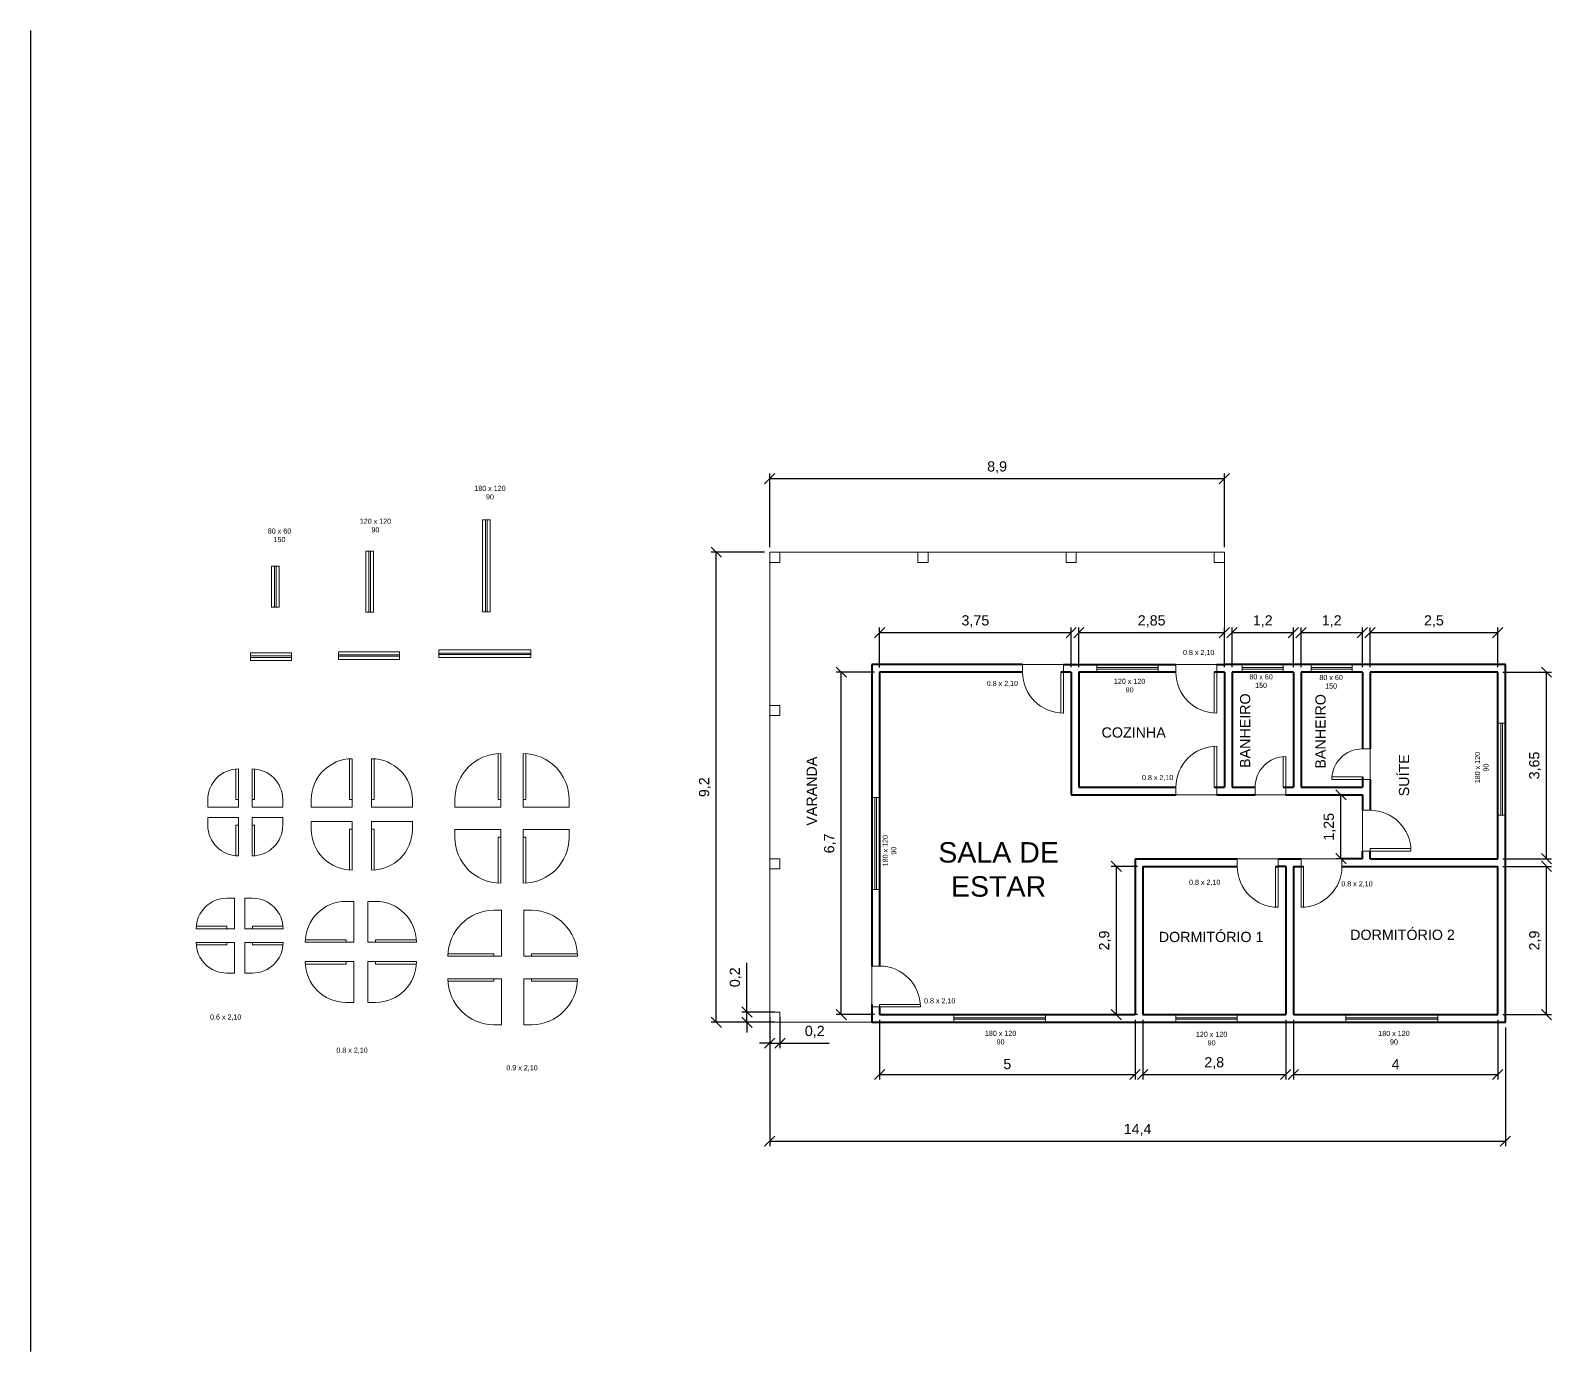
# Model space of a CAD drawing. Header units: millimetres. Extents: x 2213 to 2478, y 1506 to 1643.
# Drawn here: x 2318.51 to 2348.28, y 1582.59 to 1608.44 of the extents above; entities that cross this region are included whole.
import ezdxf

# ---------------------------------------------------------------- set-up
doc = ezdxf.new("R2010")
doc.units = ezdxf.units.MM
for name, color, linetype, lineweight in [('Cotas', 6, 'Continuous', 9), ('Detalhes e Hachuras', 1, 'Continuous', 9), ('Paredes', 4, 'Continuous', 40), ('Portas Janelas', 2, 'Continuous', 20), ('Textos', 3, 'Continuous', 30)]:
    doc.layers.add(name, color=color, linetype=linetype, lineweight=lineweight)
doc.styles.get("Standard").update_dxf_attribs({"font": 'arial.ttf'})
doc.dimstyles.new('ISO-25', dxfattribs={"dimtxt": 0.2, "dimasz": 0.2, "dimexe": 0.1, "dimexo": 0.1, "dimgap": 0.1, "dimtad": 1, "dimtxsty": 'Standard', "dimblk": 'OBLIQUE', "dimcen": 0, "dimclrd": 6, "dimclre": 6, "dimclrt": 6, "dimadec": 0, "dimazin": 0, "dimtfac": 1, "dimtmove": 0, "dimatfit": 3, "dimldrblk": 'OBLIQUE', "dimfxl": 1, "dimtfillclr": 6, "dimarcsym": 0})

# ---------------------------------------------------------------- blocks, each defined once
blk = doc.blocks.new('_Oblique')
at = {"color": 0, "linetype": 'ByBlock', "lineweight": -2}
blk.add_line((-0.5, -0.5), (0.5, 0.5), dxfattribs=at)
blk = doc.blocks.new('*D61')
at = {"layer": 'Defpoints', "color": 0, "transparency": 16777216}
for p in [(2334.381, 1595.879), (2335.13, 1595.879), (2335.13, 1589.179)]:
    blk.add_point(p, dxfattribs=at)
at = {"layer": 'Paredes', "color": 6, "lineweight": -2, "transparency": 16777216}
for p, q in [((2335.03, 1595.879), (2334.281, 1595.879)), ((2334.381, 1589.179), (2334.381, 1595.879)), ((2335.03, 1589.179), (2334.281, 1589.179))]:
    blk.add_line(p, q, dxfattribs=at)
at = {"layer": 'Paredes', "color": 6, "lineweight": -2, "transparency": 16777216, "xscale": 0.2, "yscale": 0.2, "zscale": 0.2}
for p, rotation in [((2334.381, 1595.879), 90), ((2334.381, 1589.179), 270)]:
    blk.add_blockref('_Oblique', p, dxfattribs=dict(at, rotation=rotation))
at = {"layer": 'Paredes', "color": 6, "transparency": 16777216, "insert": (2334.161, 1592.529), "char_height": 0.2, "attachment_point": 5, "rotation": 90}
blk.add_mtext('6,7', dxfattribs=at)
blk = doc.blocks.new('*D86')
at = {"layer": 'Defpoints', "color": 0, "transparency": 16777216}
for p in [(2338.88, 1596.655), (2335.13, 1595.872), (2338.88, 1595.879)]:
    blk.add_point(p, dxfattribs=at)
at = {"layer": 'Paredes', "color": 6, "lineweight": -2, "transparency": 16777216}
for p, q in [((2335.13, 1595.972), (2335.13, 1596.755)), ((2335.13, 1596.655), (2338.88, 1596.655)), ((2338.88, 1595.979), (2338.88, 1596.755))]:
    blk.add_line(p, q, dxfattribs=at)
at = {"layer": 'Paredes', "color": 6, "lineweight": -2, "transparency": 16777216, "xscale": 0.2, "yscale": 0.2, "zscale": 0.2, "rotation": 180}
blk.add_blockref('_Oblique', (2335.13, 1596.655), dxfattribs=at)
at = {"layer": 'Paredes', "color": 6, "lineweight": -2, "transparency": 16777216, "xscale": 0.2, "yscale": 0.2, "zscale": 0.2}
blk.add_blockref('_Oblique', (2338.88, 1596.655), dxfattribs=at)
at = {"layer": 'Paredes', "color": 6, "transparency": 16777216, "insert": (2337.005, 1596.875), "char_height": 0.2, "attachment_point": 5}
blk.add_mtext('3,75', dxfattribs=at)
blk = doc.blocks.new('*D87')
at = {"layer": 'Defpoints', "color": 0, "transparency": 16777216}
for p in [(2341.88, 1596.655), (2339.03, 1595.879), (2341.88, 1595.879)]:
    blk.add_point(p, dxfattribs=at)
at = {"layer": 'Paredes', "color": 6, "lineweight": -2, "transparency": 16777216}
for p, q in [((2339.03, 1595.979), (2339.03, 1596.755)), ((2339.03, 1596.655), (2341.88, 1596.655)), ((2341.88, 1595.979), (2341.88, 1596.755))]:
    blk.add_line(p, q, dxfattribs=at)
at = {"layer": 'Paredes', "color": 6, "lineweight": -2, "transparency": 16777216, "xscale": 0.2, "yscale": 0.2, "zscale": 0.2, "rotation": 180}
blk.add_blockref('_Oblique', (2339.03, 1596.655), dxfattribs=at)
at = {"layer": 'Paredes', "color": 6, "lineweight": -2, "transparency": 16777216, "xscale": 0.2, "yscale": 0.2, "zscale": 0.2}
blk.add_blockref('_Oblique', (2341.88, 1596.655), dxfattribs=at)
at = {"layer": 'Paredes', "color": 6, "transparency": 16777216, "insert": (2340.455, 1596.875), "char_height": 0.2, "attachment_point": 5}
blk.add_mtext('2,85', dxfattribs=at)
blk = doc.blocks.new('*D88')
at = {"layer": 'Defpoints', "color": 0, "transparency": 16777216}
for p in [(2343.23, 1596.655), (2342.03, 1595.879), (2343.23, 1595.879)]:
    blk.add_point(p, dxfattribs=at)
at = {"layer": 'Paredes', "color": 6, "lineweight": -2, "transparency": 16777216}
for p, q in [((2342.03, 1595.979), (2342.03, 1596.755)), ((2342.03, 1596.655), (2343.23, 1596.655)), ((2343.23, 1595.979), (2343.23, 1596.755))]:
    blk.add_line(p, q, dxfattribs=at)
at = {"layer": 'Paredes', "color": 6, "lineweight": -2, "transparency": 16777216, "xscale": 0.2, "yscale": 0.2, "zscale": 0.2, "rotation": 180}
blk.add_blockref('_Oblique', (2342.03, 1596.655), dxfattribs=at)
at = {"layer": 'Paredes', "color": 6, "lineweight": -2, "transparency": 16777216, "xscale": 0.2, "yscale": 0.2, "zscale": 0.2}
blk.add_blockref('_Oblique', (2343.23, 1596.655), dxfattribs=at)
at = {"layer": 'Paredes', "color": 6, "transparency": 16777216, "insert": (2342.63, 1596.875), "char_height": 0.2, "attachment_point": 5}
blk.add_mtext('1,2', dxfattribs=at)
blk = doc.blocks.new('*D89')
at = {"layer": 'Defpoints', "color": 0, "transparency": 16777216}
for p in [(2344.58, 1596.655), (2343.38, 1595.879), (2344.58, 1595.879)]:
    blk.add_point(p, dxfattribs=at)
at = {"layer": 'Paredes', "color": 6, "lineweight": -2, "transparency": 16777216}
for p, q in [((2343.38, 1595.979), (2343.38, 1596.755)), ((2343.38, 1596.655), (2344.58, 1596.655)), ((2344.58, 1595.979), (2344.58, 1596.755))]:
    blk.add_line(p, q, dxfattribs=at)
at = {"layer": 'Paredes', "color": 6, "lineweight": -2, "transparency": 16777216, "xscale": 0.2, "yscale": 0.2, "zscale": 0.2, "rotation": 180}
blk.add_blockref('_Oblique', (2343.38, 1596.655), dxfattribs=at)
at = {"layer": 'Paredes', "color": 6, "lineweight": -2, "transparency": 16777216, "xscale": 0.2, "yscale": 0.2, "zscale": 0.2}
blk.add_blockref('_Oblique', (2344.58, 1596.655), dxfattribs=at)
at = {"layer": 'Paredes', "color": 6, "transparency": 16777216, "insert": (2343.98, 1596.875), "char_height": 0.2, "attachment_point": 5}
blk.add_mtext('1,2', dxfattribs=at)
blk = doc.blocks.new('*D90')
at = {"layer": 'Defpoints', "color": 0, "transparency": 16777216}
for p in [(2347.23, 1596.655), (2344.73, 1595.879), (2347.23, 1595.879)]:
    blk.add_point(p, dxfattribs=at)
at = {"layer": 'Paredes', "color": 6, "lineweight": -2, "transparency": 16777216}
for p, q in [((2344.73, 1595.979), (2344.73, 1596.755)), ((2344.73, 1596.655), (2347.23, 1596.655)), ((2347.23, 1595.979), (2347.23, 1596.755))]:
    blk.add_line(p, q, dxfattribs=at)
at = {"layer": 'Paredes', "color": 6, "lineweight": -2, "transparency": 16777216, "xscale": 0.2, "yscale": 0.2, "zscale": 0.2, "rotation": 180}
blk.add_blockref('_Oblique', (2344.73, 1596.655), dxfattribs=at)
at = {"layer": 'Paredes', "color": 6, "lineweight": -2, "transparency": 16777216, "xscale": 0.2, "yscale": 0.2, "zscale": 0.2}
blk.add_blockref('_Oblique', (2347.23, 1596.655), dxfattribs=at)
at = {"layer": 'Paredes', "color": 6, "transparency": 16777216, "insert": (2345.98, 1596.875), "char_height": 0.2, "attachment_point": 5}
blk.add_mtext('2,5', dxfattribs=at)
blk = doc.blocks.new('*D91')
at = {"layer": 'Cotas', "color": 6, "lineweight": -2, "transparency": 16777216}
for p, q in [((2332.98, 1588.929), (2332.98, 1586.602)), ((2347.38, 1588.929), (2347.38, 1586.602)), ((2332.98, 1586.702), (2347.38, 1586.702))]:
    blk.add_line(p, q, dxfattribs=at)
at = {"layer": 'Defpoints', "color": 0, "transparency": 16777216}
for p in [(2332.98, 1589.029), (2347.38, 1589.029), (2347.38, 1586.702)]:
    blk.add_point(p, dxfattribs=at)
at = {"layer": 'Cotas', "color": 6, "lineweight": -2, "transparency": 16777216, "xscale": 0.2, "yscale": 0.2, "zscale": 0.2, "rotation": 180}
blk.add_blockref('_Oblique', (2332.98, 1586.702), dxfattribs=at)
at = {"layer": 'Cotas', "color": 6, "lineweight": -2, "transparency": 16777216, "xscale": 0.2, "yscale": 0.2, "zscale": 0.2}
blk.add_blockref('_Oblique', (2347.38, 1586.702), dxfattribs=at)
at = {"layer": 'Cotas', "color": 6, "transparency": 16777216, "insert": (2340.18, 1586.922), "char_height": 0.2, "attachment_point": 5}
blk.add_mtext('14,4', dxfattribs=at)
blk = doc.blocks.new('*D94')
at = {"layer": 'Cotas', "color": 6, "lineweight": -2, "transparency": 16777216}
for p, q in [((2347.33, 1592.079), (2348.283, 1592.079)), ((2348.183, 1589.179), (2348.183, 1592.079)), ((2347.33, 1589.179), (2348.283, 1589.179))]:
    blk.add_line(p, q, dxfattribs=at)
at = {"layer": 'Defpoints', "color": 0, "transparency": 16777216}
for p in [(2347.23, 1592.079), (2348.183, 1592.079), (2347.23, 1589.179)]:
    blk.add_point(p, dxfattribs=at)
at = {"layer": 'Cotas', "color": 6, "lineweight": -2, "transparency": 16777216, "xscale": 0.2, "yscale": 0.2, "zscale": 0.2}
for p, rotation in [((2348.183, 1592.079), 90), ((2348.183, 1589.179), 270)]:
    blk.add_blockref('_Oblique', p, dxfattribs=dict(at, rotation=rotation))
at = {"layer": 'Cotas', "color": 6, "transparency": 16777216, "insert": (2347.963, 1590.629), "char_height": 0.2, "attachment_point": 5, "rotation": 90}
blk.add_mtext('2,9', dxfattribs=at)
blk = doc.blocks.new('*D95')
at = {"layer": 'Cotas', "color": 6, "lineweight": -2, "transparency": 16777216}
for p, q in [((2347.33, 1595.879), (2348.283, 1595.879)), ((2348.183, 1592.229), (2348.183, 1595.879)), ((2347.33, 1592.229), (2348.283, 1592.229))]:
    blk.add_line(p, q, dxfattribs=at)
at = {"layer": 'Defpoints', "color": 0, "transparency": 16777216}
for p in [(2347.23, 1595.879), (2348.183, 1595.879), (2347.23, 1592.229)]:
    blk.add_point(p, dxfattribs=at)
at = {"layer": 'Cotas', "color": 6, "lineweight": -2, "transparency": 16777216, "xscale": 0.2, "yscale": 0.2, "zscale": 0.2}
for p, rotation in [((2348.183, 1595.879), 90), ((2348.183, 1592.229), 270)]:
    blk.add_blockref('_Oblique', p, dxfattribs=dict(at, rotation=rotation))
at = {"layer": 'Cotas', "color": 6, "transparency": 16777216, "insert": (2347.963, 1594.054), "char_height": 0.2, "attachment_point": 5, "rotation": 90}
blk.add_mtext('3,65', dxfattribs=at)
blk = doc.blocks.new('*D96')
at = {"layer": 'Cotas', "color": 6, "lineweight": -2, "transparency": 16777216}
for p, q in [((2344.28, 1593.479), (2344.06, 1593.479)), ((2344.16, 1592.229), (2344.16, 1593.479)), ((2344.28, 1592.229), (2344.06, 1592.229))]:
    blk.add_line(p, q, dxfattribs=at)
at = {"layer": 'Defpoints', "color": 0, "transparency": 16777216}
for p in [(2344.16, 1593.479), (2344.38, 1593.479), (2344.38, 1592.229)]:
    blk.add_point(p, dxfattribs=at)
at = {"layer": 'Cotas', "color": 6, "lineweight": -2, "transparency": 16777216, "xscale": 0.2, "yscale": 0.2, "zscale": 0.2}
for p, rotation in [((2344.16, 1593.479), 90), ((2344.16, 1592.229), 270)]:
    blk.add_blockref('_Oblique', p, dxfattribs=dict(at, rotation=rotation))
at = {"layer": 'Cotas', "color": 6, "transparency": 16777216, "insert": (2343.94, 1592.854), "char_height": 0.2, "attachment_point": 5, "rotation": 90}
blk.add_mtext('1,25', dxfattribs=at)
blk = doc.blocks.new('*D98')
at = {"layer": 'Defpoints', "color": 0, "transparency": 16777216}
for p in [(2343.23, 1589.179), (2347.23, 1589.179), (2347.23, 1588.008)]:
    blk.add_point(p, dxfattribs=at)
at = {"layer": 'Paredes', "color": 6, "lineweight": -2, "transparency": 16777216}
for p, q in [((2343.23, 1589.079), (2343.23, 1587.908)), ((2347.23, 1589.079), (2347.23, 1587.908)), ((2343.23, 1588.008), (2347.23, 1588.008))]:
    blk.add_line(p, q, dxfattribs=at)
at = {"layer": 'Paredes', "color": 6, "lineweight": -2, "transparency": 16777216, "xscale": 0.2, "yscale": 0.2, "zscale": 0.2, "rotation": 180}
blk.add_blockref('_Oblique', (2343.23, 1588.008), dxfattribs=at)
at = {"layer": 'Paredes', "color": 6, "lineweight": -2, "transparency": 16777216, "xscale": 0.2, "yscale": 0.2, "zscale": 0.2}
blk.add_blockref('_Oblique', (2347.23, 1588.008), dxfattribs=at)
at = {"layer": 'Paredes', "color": 6, "transparency": 16777216, "insert": (2345.23, 1588.208), "char_height": 0.2, "attachment_point": 5}
blk.add_mtext('4', dxfattribs=at)
blk = doc.blocks.new('*D99')
at = {"layer": 'Defpoints', "color": 0, "transparency": 16777216}
for p in [(2340.28, 1589.179), (2343.08, 1589.179), (2343.08, 1588.008)]:
    blk.add_point(p, dxfattribs=at)
at = {"layer": 'Paredes', "color": 6, "lineweight": -2, "transparency": 16777216}
for p, q in [((2340.28, 1589.079), (2340.28, 1587.908)), ((2343.08, 1589.079), (2343.08, 1587.908)), ((2340.28, 1588.008), (2343.08, 1588.008))]:
    blk.add_line(p, q, dxfattribs=at)
at = {"layer": 'Paredes', "color": 6, "lineweight": -2, "transparency": 16777216, "xscale": 0.2, "yscale": 0.2, "zscale": 0.2, "rotation": 180}
blk.add_blockref('_Oblique', (2340.28, 1588.008), dxfattribs=at)
at = {"layer": 'Paredes', "color": 6, "lineweight": -2, "transparency": 16777216, "xscale": 0.2, "yscale": 0.2, "zscale": 0.2}
blk.add_blockref('_Oblique', (2343.08, 1588.008), dxfattribs=at)
at = {"layer": 'Paredes', "color": 6, "transparency": 16777216, "insert": (2341.68, 1588.228), "char_height": 0.2, "attachment_point": 5}
blk.add_mtext('2,8', dxfattribs=at)
blk = doc.blocks.new('*D100')
at = {"layer": 'Defpoints', "color": 0, "transparency": 16777216}
for p in [(2335.13, 1589.179), (2340.13, 1589.179), (2340.13, 1588.008)]:
    blk.add_point(p, dxfattribs=at)
at = {"layer": 'Paredes', "color": 6, "lineweight": -2, "transparency": 16777216}
for p, q in [((2335.13, 1589.079), (2335.13, 1587.908)), ((2340.13, 1589.079), (2340.13, 1587.908)), ((2335.13, 1588.008), (2340.13, 1588.008))]:
    blk.add_line(p, q, dxfattribs=at)
at = {"layer": 'Paredes', "color": 6, "lineweight": -2, "transparency": 16777216, "xscale": 0.2, "yscale": 0.2, "zscale": 0.2, "rotation": 180}
blk.add_blockref('_Oblique', (2335.13, 1588.008), dxfattribs=at)
at = {"layer": 'Paredes', "color": 6, "lineweight": -2, "transparency": 16777216, "xscale": 0.2, "yscale": 0.2, "zscale": 0.2}
blk.add_blockref('_Oblique', (2340.13, 1588.008), dxfattribs=at)
at = {"layer": 'Paredes', "color": 6, "transparency": 16777216, "insert": (2337.63, 1588.21), "char_height": 0.2, "attachment_point": 5}
blk.add_mtext('5', dxfattribs=at)
blk = doc.blocks.new('*D101')
at = {"layer": 'Defpoints', "color": 0, "transparency": 16777216}
for p in [(2340.28, 1592.079), (2339.763, 1589.179), (2340.28, 1589.179)]:
    blk.add_point(p, dxfattribs=at)
at = {"layer": 'Paredes', "color": 6, "lineweight": -2, "transparency": 16777216}
for p, q in [((2340.18, 1592.079), (2339.663, 1592.079)), ((2339.763, 1592.079), (2339.763, 1589.179)), ((2340.18, 1589.179), (2339.663, 1589.179))]:
    blk.add_line(p, q, dxfattribs=at)
at = {"layer": 'Paredes', "color": 6, "lineweight": -2, "transparency": 16777216, "xscale": 0.2, "yscale": 0.2, "zscale": 0.2}
for p, rotation in [((2339.763, 1592.079), 90), ((2339.763, 1589.179), 270)]:
    blk.add_blockref('_Oblique', p, dxfattribs=dict(at, rotation=rotation))
at = {"layer": 'Paredes', "color": 6, "transparency": 16777216, "insert": (2339.543, 1590.629), "char_height": 0.2, "attachment_point": 5, "rotation": 90}
blk.add_mtext('2,9', dxfattribs=at)
blk = doc.blocks.new('*D102')
at = {"layer": 'Defpoints', "color": 0, "transparency": 16777216}
for p in [(2332.534, 1589.229), (2333.18, 1589.229), (2333.18, 1589.029)]:
    blk.add_point(p, dxfattribs=at)
at = {"layer": 'Paredes', "color": 6, "lineweight": -2, "transparency": 16777216}
for p, q in [((2332.534, 1589.229), (2332.534, 1590.191)), ((2333.08, 1589.229), (2332.434, 1589.229)), ((2332.534, 1589.029), (2332.534, 1589.229)), ((2333.08, 1589.029), (2332.434, 1589.029)), ((2332.534, 1589.029), (2332.534, 1588.829))]:
    blk.add_line(p, q, dxfattribs=at)
at = {"layer": 'Paredes', "color": 6, "lineweight": -2, "transparency": 16777216, "xscale": 0.2, "yscale": 0.2, "zscale": 0.2}
for p, rotation in [((2332.534, 1589.229), 270), ((2332.534, 1589.029), 90)]:
    blk.add_blockref('_Oblique', p, dxfattribs=dict(at, rotation=rotation))
at = {"layer": 'Paredes', "color": 6, "transparency": 16777216, "insert": (2332.314, 1589.91), "char_height": 0.2, "attachment_point": 5, "rotation": 90}
blk.add_mtext('0,2', dxfattribs=at)
blk = doc.blocks.new('*D103')
at = {"layer": 'Defpoints', "color": 0, "transparency": 16777216}
for p in [(2332.98, 1589.229), (2333.18, 1589.229), (2333.18, 1588.621)]:
    blk.add_point(p, dxfattribs=at)
at = {"layer": 'Paredes', "color": 6, "lineweight": -2, "transparency": 16777216}
for p, q in [((2332.98, 1589.129), (2332.98, 1588.521)), ((2333.18, 1589.129), (2333.18, 1588.521)), ((2332.98, 1588.621), (2332.78, 1588.621)), ((2332.98, 1588.621), (2333.18, 1588.621)), ((2333.18, 1588.621), (2334.142, 1588.621))]:
    blk.add_line(p, q, dxfattribs=at)
at = {"layer": 'Paredes', "color": 6, "lineweight": -2, "transparency": 16777216, "xscale": 0.2, "yscale": 0.2, "zscale": 0.2}
blk.add_blockref('_Oblique', (2332.98, 1588.621), dxfattribs=at)
at = {"layer": 'Paredes', "color": 6, "lineweight": -2, "transparency": 16777216, "xscale": 0.2, "yscale": 0.2, "zscale": 0.2, "rotation": 180}
blk.add_blockref('_Oblique', (2333.18, 1588.621), dxfattribs=at)
at = {"layer": 'Paredes', "color": 6, "transparency": 16777216, "insert": (2333.861, 1588.841), "char_height": 0.2, "attachment_point": 5}
blk.add_mtext('0,2', dxfattribs=at)
blk = doc.blocks.new('*D104')
at = {"layer": 'Defpoints', "color": 0, "transparency": 16777216}
for p in [(2331.934, 1598.229), (2332.98, 1598.229), (2332.98, 1589.029)]:
    blk.add_point(p, dxfattribs=at)
at = {"layer": 'Paredes', "color": 6, "lineweight": -2, "transparency": 16777216}
for p, q in [((2332.88, 1598.229), (2331.834, 1598.229)), ((2331.934, 1589.029), (2331.934, 1598.229)), ((2332.88, 1589.029), (2331.834, 1589.029))]:
    blk.add_line(p, q, dxfattribs=at)
at = {"layer": 'Paredes', "color": 6, "lineweight": -2, "transparency": 16777216, "xscale": 0.2, "yscale": 0.2, "zscale": 0.2}
for p, rotation in [((2331.934, 1598.229), 90), ((2331.934, 1589.029), 270)]:
    blk.add_blockref('_Oblique', p, dxfattribs=dict(at, rotation=rotation))
at = {"layer": 'Paredes', "color": 6, "transparency": 16777216, "insert": (2331.714, 1593.629), "char_height": 0.2, "attachment_point": 5, "rotation": 90}
blk.add_mtext('9,2', dxfattribs=at)
blk = doc.blocks.new('*D105')
at = {"layer": 'Defpoints', "color": 0, "transparency": 16777216}
for p in [(2341.88, 1599.668), (2332.98, 1598.229), (2341.88, 1598.229)]:
    blk.add_point(p, dxfattribs=at)
at = {"layer": 'Paredes', "color": 6, "lineweight": -2, "transparency": 16777216}
for p, q in [((2332.98, 1598.329), (2332.98, 1599.768)), ((2332.98, 1599.668), (2341.88, 1599.668)), ((2341.88, 1598.329), (2341.88, 1599.768))]:
    blk.add_line(p, q, dxfattribs=at)
at = {"layer": 'Paredes', "color": 6, "lineweight": -2, "transparency": 16777216, "xscale": 0.2, "yscale": 0.2, "zscale": 0.2, "rotation": 180}
blk.add_blockref('_Oblique', (2332.98, 1599.668), dxfattribs=at)
at = {"layer": 'Paredes', "color": 6, "lineweight": -2, "transparency": 16777216, "xscale": 0.2, "yscale": 0.2, "zscale": 0.2}
blk.add_blockref('_Oblique', (2341.88, 1599.668), dxfattribs=at)
at = {"layer": 'Paredes', "color": 6, "transparency": 16777216, "insert": (2337.43, 1599.888), "char_height": 0.2, "attachment_point": 5}
blk.add_mtext('8,9', dxfattribs=at)

msp = doc.modelspace()

# ---------------------------------------------------------------- linework, layer by layer
msp.add_line((2318.509, 1608.438), (2318.509, 1582.585))
at = {"layer": 'Detalhes e Hachuras'}
for p, q in [((2332.98, 1589.029), (2332.98, 1598.229)), ((2332.98, 1598.229), (2341.88, 1598.229)), ((2332.98, 1598.029), (2333.18, 1598.029)), ((2333.18, 1598.029), (2333.18, 1598.229)), ((2335.88, 1598.029), (2335.88, 1598.229)), ((2335.88, 1598.029), (2336.08, 1598.029)), ((2336.08, 1598.029), (2336.08, 1598.229)), ((2338.78, 1598.029), (2338.78, 1598.229)), ((2338.78, 1598.029), (2338.98, 1598.029)), ((2338.98, 1598.029), (2338.98, 1598.229)), ((2341.68, 1598.029), (2341.68, 1598.229)), ((2341.68, 1598.029), (2341.88, 1598.029)), ((2341.88, 1596.029), (2341.88, 1598.229)), ((2332.98, 1595.229), (2333.18, 1595.229)), ((2333.18, 1595.029), (2333.18, 1595.229)), ((2332.98, 1595.029), (2333.18, 1595.029)), ((2333.18, 1592.229), (2332.98, 1592.229)), ((2333.18, 1592.029), (2333.18, 1592.229)), ((2333.18, 1592.029), (2332.98, 1592.029)), ((2333.18, 1589.229), (2332.98, 1589.229)), ((2333.18, 1589.029), (2333.18, 1589.229)), ((2334.98, 1589.029), (2332.98, 1589.029))]:
    msp.add_line(p, q, dxfattribs=at)
at = {"layer": 'Paredes'}
for p, q in [((2337.93, 1596.029), (2334.98, 1596.029)), ((2334.98, 1596.029), (2334.98, 1590.129)), ((2338.73, 1596.029), (2340.93, 1596.029)), ((2341.73, 1596.029), (2341.88, 1596.029)), ((2347.38, 1596.029), (2341.88, 1596.029)), ((2347.38, 1589.029), (2347.38, 1596.029)), ((2337.93, 1595.879), (2335.13, 1595.879)), ((2335.13, 1595.879), (2335.13, 1590.129)), ((2338.88, 1595.879), (2338.68, 1595.879)), ((2338.88, 1595.879), (2338.88, 1593.479)), ((2339.03, 1595.879), (2339.03, 1593.629)), ((2340.93, 1595.879), (2339.03, 1595.879)), ((2341.88, 1595.879), (2341.68, 1595.879)), ((2341.88, 1595.879), (2341.88, 1593.629)), ((2343.23, 1595.879), (2342.03, 1595.879)), ((2342.03, 1595.879), (2342.03, 1593.629)), ((2343.23, 1595.879), (2343.23, 1593.629)), ((2344.58, 1595.879), (2343.38, 1595.879)), ((2343.38, 1595.879), (2343.38, 1593.629)), ((2344.58, 1595.879), (2344.58, 1594.379)), ((2347.23, 1595.879), (2344.73, 1595.879)), ((2344.73, 1595.879), (2344.73, 1594.379)), ((2347.23, 1592.229), (2347.23, 1595.879)), ((2339.03, 1593.629), (2340.93, 1593.629)), ((2341.68, 1593.629), (2341.88, 1593.629)), ((2342.03, 1593.629), (2342.48, 1593.629)), ((2343.03, 1593.629), (2343.23, 1593.629)), ((2343.38, 1593.629), (2344.58, 1593.629)), ((2344.58, 1593.829), (2344.58, 1593.629)), ((2344.73, 1593.779), (2344.73, 1593.179)), ((2338.88, 1593.479), (2340.93, 1593.479)), ((2341.73, 1593.479), (2342.48, 1593.479)), ((2343.08, 1593.479), (2344.58, 1593.479)), ((2344.58, 1593.479), (2344.58, 1593.179)), ((2344.58, 1592.229), (2344.58, 1592.379)), ((2344.73, 1592.229), (2344.73, 1592.379)), ((2340.13, 1592.229), (2340.13, 1589.179)), ((2340.13, 1592.229), (2342.13, 1592.229)), ((2340.28, 1592.079), (2342.13, 1592.079)), ((2340.28, 1592.079), (2340.28, 1589.179)), ((2342.88, 1592.079), (2342.93, 1592.079)), ((2342.93, 1592.229), (2343.38, 1592.229)), ((2343.08, 1592.079), (2342.93, 1592.079)), ((2343.08, 1592.079), (2343.08, 1589.179)), ((2343.23, 1592.079), (2343.23, 1589.179)), ((2343.23, 1592.079), (2343.38, 1592.079)), ((2343.38, 1592.079), (2343.43, 1592.079)), ((2344.58, 1592.229), (2344.18, 1592.229)), ((2344.18, 1592.079), (2347.23, 1592.079)), ((2344.73, 1592.229), (2347.23, 1592.229)), ((2347.23, 1589.179), (2347.23, 1592.079)), ((2334.98, 1589.379), (2334.98, 1589.029)), ((2335.13, 1589.329), (2335.13, 1589.179)), ((2335.13, 1589.179), (2340.13, 1589.179)), ((2340.28, 1589.179), (2343.08, 1589.179)), ((2343.23, 1589.179), (2347.23, 1589.179)), ((2334.98, 1589.029), (2347.38, 1589.029))]:
    msp.add_line(p, q, dxfattribs=at)
at = {"layer": 'Portas Janelas'}
for p, q in [((2327.358, 1597.063), (2327.358, 1598.863)), ((2327.358, 1598.863), (2327.508, 1598.863)), ((2327.418, 1597.063), (2327.418, 1598.863)), ((2327.448, 1598.863), (2327.448, 1597.063)), ((2327.508, 1598.863), (2327.508, 1597.063)), ((2325.223, 1598.251), (2325.073, 1598.251)), ((2325.073, 1598.251), (2325.073, 1597.051)), ((2325.133, 1598.251), (2325.133, 1597.051)), ((2325.163, 1597.051), (2325.163, 1598.251)), ((2325.223, 1597.051), (2325.223, 1598.251)), ((2323.228, 1597.153), (2323.228, 1597.953)), ((2323.228, 1597.953), (2323.378, 1597.953)), ((2323.288, 1597.153), (2323.288, 1597.953)), ((2323.318, 1597.953), (2323.318, 1597.153)), ((2323.378, 1597.953), (2323.378, 1597.153)), ((2323.378, 1597.153), (2323.228, 1597.153)), ((2325.073, 1597.051), (2325.223, 1597.051)), ((2327.508, 1597.063), (2327.358, 1597.063)), ((2322.816, 1596.257), (2323.616, 1596.257)), ((2322.816, 1596.107), (2322.816, 1596.257)), ((2323.616, 1596.257), (2323.616, 1596.107)), ((2324.536, 1596.28), (2324.536, 1596.13)), ((2325.736, 1596.28), (2324.536, 1596.28)), ((2325.736, 1596.13), (2325.736, 1596.28)), ((2326.505, 1596.314), (2328.305, 1596.314)), ((2326.505, 1596.164), (2326.505, 1596.314)), ((2326.505, 1596.254), (2328.305, 1596.254)), ((2328.305, 1596.224), (2326.505, 1596.224)), ((2328.305, 1596.314), (2328.305, 1596.164)), ((2322.816, 1596.197), (2323.616, 1596.197)), ((2323.616, 1596.167), (2322.816, 1596.167)), ((2323.616, 1596.107), (2322.816, 1596.107)), ((2325.736, 1596.22), (2324.536, 1596.22)), ((2324.536, 1596.19), (2325.736, 1596.19)), ((2324.536, 1596.13), (2325.736, 1596.13)), ((2328.305, 1596.164), (2326.505, 1596.164)), ((2337.93, 1595.879), (2337.93, 1596.029)), ((2337.93, 1596.029), (2338.73, 1596.029)), ((2338.73, 1596.029), (2338.73, 1595.879)), ((2339.38, 1596.029), (2339.38, 1595.879)), ((2340.58, 1596.029), (2339.38, 1596.029)), ((2340.58, 1595.969), (2339.38, 1595.969)), ((2339.38, 1595.939), (2340.58, 1595.939)), ((2340.58, 1595.879), (2340.58, 1596.029)), ((2340.93, 1595.879), (2340.93, 1596.029)), ((2340.93, 1596.029), (2341.73, 1596.029)), ((2341.73, 1596.029), (2341.73, 1595.879)), ((2342.23, 1596.029), (2343.03, 1596.029)), ((2342.23, 1595.879), (2342.23, 1596.029)), ((2342.23, 1595.969), (2343.03, 1595.969)), ((2343.03, 1595.939), (2342.23, 1595.939)), ((2343.03, 1596.029), (2343.03, 1595.879)), ((2343.58, 1596.029), (2344.38, 1596.029)), ((2343.58, 1595.879), (2343.58, 1596.029)), ((2343.58, 1595.969), (2344.38, 1595.969)), ((2344.38, 1595.939), (2343.58, 1595.939)), ((2344.38, 1596.029), (2344.38, 1595.879)), ((2338.68, 1595.081), (2338.68, 1595.879)), ((2338.68, 1595.879), (2338.73, 1595.879)), ((2338.73, 1595.879), (2338.73, 1595.079)), ((2339.38, 1595.879), (2340.58, 1595.879)), ((2341.68, 1595.081), (2341.68, 1595.879)), ((2341.68, 1595.879), (2341.73, 1595.879)), ((2341.73, 1595.879), (2341.73, 1595.079)), ((2343.03, 1595.879), (2342.23, 1595.879)), ((2344.38, 1595.879), (2343.58, 1595.879)), ((2347.23, 1593.079), (2347.23, 1594.879)), ((2347.23, 1594.879), (2347.38, 1594.879)), ((2347.29, 1593.079), (2347.29, 1594.879)), ((2347.32, 1594.879), (2347.32, 1593.079)), ((2347.38, 1594.879), (2347.38, 1593.079)), ((2324.757, 1594.184), (2324.757, 1593.386)), ((2324.807, 1593.386), (2324.807, 1594.186)), ((2325.185, 1593.386), (2325.185, 1594.186)), ((2325.235, 1594.184), (2325.235, 1593.386)), ((2327.666, 1594.284), (2327.666, 1593.386)), ((2327.716, 1593.386), (2327.716, 1594.286)), ((2328.154, 1593.386), (2328.154, 1594.286)), ((2328.204, 1594.284), (2328.204, 1593.386)), ((2341.68, 1594.427), (2341.68, 1593.629)), ((2341.73, 1593.629), (2341.73, 1594.429)), ((2343.03, 1594.227), (2343.03, 1593.629)), ((2343.08, 1593.629), (2343.08, 1594.229)), ((2344.73, 1594.379), (2344.58, 1594.379)), ((2344.73, 1593.779), (2344.73, 1594.379)), ((2322.531, 1593.984), (2322.531, 1593.386)), ((2322.581, 1593.386), (2322.581, 1593.986)), ((2322.847, 1593.386), (2322.847, 1593.986)), ((2322.897, 1593.984), (2322.897, 1593.386)), ((2340.93, 1593.629), (2340.93, 1593.479)), ((2341.68, 1593.629), (2341.73, 1593.629)), ((2341.73, 1593.479), (2341.73, 1593.629)), ((2342.48, 1593.479), (2342.48, 1593.629)), ((2343.03, 1593.629), (2343.08, 1593.629)), ((2343.08, 1593.629), (2343.08, 1593.479)), ((2344.58, 1593.779), (2343.98, 1593.779)), ((2343.982, 1593.829), (2344.58, 1593.829)), ((2344.58, 1593.829), (2344.58, 1593.779)), ((2344.58, 1593.779), (2344.73, 1593.779)), ((2321.981, 1593.236), (2321.981, 1593.386)), ((2322.531, 1593.386), (2322.581, 1593.386)), ((2322.581, 1593.386), (2322.581, 1593.236)), ((2322.897, 1593.386), (2322.847, 1593.386)), ((2322.847, 1593.386), (2322.847, 1593.236)), ((2323.447, 1593.236), (2323.447, 1593.386)), ((2324.007, 1593.386), (2324.007, 1593.236)), ((2324.757, 1593.386), (2324.807, 1593.386)), ((2324.807, 1593.236), (2324.807, 1593.386)), ((2325.185, 1593.236), (2325.185, 1593.386)), ((2325.235, 1593.386), (2325.185, 1593.386)), ((2325.985, 1593.386), (2325.985, 1593.236)), ((2326.816, 1593.236), (2326.816, 1593.386)), ((2327.666, 1593.386), (2327.716, 1593.386)), ((2327.716, 1593.236), (2327.716, 1593.386)), ((2328.154, 1593.236), (2328.154, 1593.386)), ((2328.204, 1593.386), (2328.154, 1593.386)), ((2329.054, 1593.236), (2329.054, 1593.386)), ((2334.98, 1591.629), (2334.98, 1593.429)), ((2334.98, 1593.429), (2335.13, 1593.429)), ((2335.04, 1591.629), (2335.04, 1593.429)), ((2335.07, 1593.429), (2335.07, 1591.629)), ((2335.13, 1593.429), (2335.13, 1591.629)), ((2340.93, 1593.479), (2341.73, 1593.479)), ((2343.08, 1593.479), (2342.48, 1593.479)), ((2322.581, 1593.236), (2321.981, 1593.236)), ((2322.581, 1593.034), (2321.981, 1593.034)), ((2321.981, 1593.034), (2321.981, 1592.884)), ((2322.581, 1592.884), (2322.581, 1593.034)), ((2322.847, 1593.236), (2323.447, 1593.236)), ((2322.847, 1592.884), (2322.847, 1593.034)), ((2322.847, 1593.034), (2323.447, 1593.034)), ((2323.447, 1593.034), (2323.447, 1592.884)), ((2324.007, 1593.236), (2324.807, 1593.236)), ((2324.007, 1592.808), (2324.007, 1592.958)), ((2324.007, 1592.958), (2324.807, 1592.958)), ((2324.807, 1592.958), (2324.807, 1592.808)), ((2325.985, 1593.236), (2325.185, 1593.236)), ((2325.985, 1592.958), (2325.185, 1592.958)), ((2325.185, 1592.958), (2325.185, 1592.808)), ((2325.985, 1592.808), (2325.985, 1592.958)), ((2326.816, 1593.236), (2327.716, 1593.236)), ((2329.054, 1593.236), (2328.154, 1593.236)), ((2344.73, 1593.179), (2344.58, 1593.179)), ((2344.58, 1593.179), (2344.58, 1592.379)), ((2347.38, 1593.079), (2347.23, 1593.079)), ((2322.531, 1592.286), (2322.531, 1592.884)), ((2322.531, 1592.884), (2322.581, 1592.884)), ((2322.581, 1592.884), (2322.581, 1592.284)), ((2322.847, 1592.884), (2322.847, 1592.284)), ((2322.897, 1592.884), (2322.847, 1592.884)), ((2322.897, 1592.286), (2322.897, 1592.884)), ((2324.757, 1592.009), (2324.757, 1592.808)), ((2324.757, 1592.808), (2324.807, 1592.808)), ((2324.807, 1592.808), (2324.807, 1592.008)), ((2325.185, 1592.808), (2325.185, 1592.008)), ((2325.235, 1592.808), (2325.185, 1592.808)), ((2325.235, 1592.009), (2325.235, 1592.808)), ((2326.816, 1592.801), (2326.816, 1592.651)), ((2326.816, 1592.801), (2327.716, 1592.801)), ((2327.666, 1591.753), (2327.666, 1592.651)), ((2327.666, 1592.651), (2327.716, 1592.651)), ((2327.716, 1592.801), (2327.716, 1592.651)), ((2327.716, 1592.651), (2327.716, 1591.751)), ((2329.054, 1592.801), (2328.154, 1592.801)), ((2328.154, 1592.801), (2328.154, 1592.651)), ((2328.154, 1592.651), (2328.154, 1591.751)), ((2328.204, 1592.651), (2328.154, 1592.651)), ((2328.204, 1591.753), (2328.204, 1592.651)), ((2329.054, 1592.801), (2329.054, 1592.651)), ((2344.58, 1592.379), (2344.73, 1592.379)), ((2345.528, 1592.429), (2344.73, 1592.429)), ((2344.73, 1592.429), (2344.73, 1592.379)), ((2344.73, 1592.379), (2345.53, 1592.379)), ((2342.13, 1592.079), (2342.13, 1592.229)), ((2342.13, 1592.229), (2342.93, 1592.229)), ((2342.88, 1591.281), (2342.88, 1592.079)), ((2342.88, 1592.079), (2342.93, 1592.079)), ((2342.93, 1592.229), (2342.93, 1592.079)), ((2342.93, 1592.079), (2342.93, 1591.279)), ((2344.18, 1592.229), (2343.38, 1592.229)), ((2343.38, 1592.229), (2343.38, 1592.079)), ((2343.38, 1592.079), (2343.38, 1591.279)), ((2343.43, 1592.079), (2343.38, 1592.079)), ((2343.43, 1591.281), (2343.43, 1592.079)), ((2344.18, 1592.079), (2344.18, 1592.229)), ((2335.13, 1591.629), (2334.98, 1591.629)), ((2322.503, 1591.457), (2322.353, 1591.457)), ((2322.503, 1590.857), (2322.503, 1591.457)), ((2322.705, 1590.857), (2322.705, 1591.457)), ((2322.705, 1591.457), (2322.855, 1591.457)), ((2324.687, 1591.395), (2324.837, 1591.395)), ((2324.837, 1591.395), (2324.837, 1590.595)), ((2325.265, 1591.395), (2325.115, 1591.395)), ((2325.115, 1591.395), (2325.115, 1590.595)), ((2327.731, 1591.22), (2327.581, 1591.22)), ((2327.731, 1591.22), (2327.731, 1590.32)), ((2328.165, 1591.22), (2328.315, 1591.22)), ((2328.165, 1591.22), (2328.165, 1590.32)), ((2321.755, 1590.907), (2322.353, 1590.907)), ((2322.353, 1590.907), (2322.353, 1590.857)), ((2323.453, 1590.907), (2322.855, 1590.907)), ((2322.855, 1590.907), (2322.855, 1590.857)), ((2322.353, 1590.857), (2321.753, 1590.857)), ((2322.353, 1590.592), (2321.753, 1590.592)), ((2322.353, 1590.857), (2322.503, 1590.857)), ((2322.353, 1590.542), (2322.353, 1590.592)), ((2322.353, 1590.592), (2322.503, 1590.592)), ((2322.503, 1590.592), (2322.503, 1589.992)), ((2322.855, 1590.857), (2322.705, 1590.857)), ((2322.855, 1590.592), (2322.705, 1590.592)), ((2322.705, 1590.592), (2322.705, 1589.992)), ((2322.855, 1590.857), (2323.455, 1590.857)), ((2322.855, 1590.592), (2323.455, 1590.592)), ((2322.855, 1590.542), (2322.855, 1590.592)), ((2324.687, 1590.595), (2323.887, 1590.595)), ((2323.888, 1590.645), (2324.687, 1590.645)), ((2324.687, 1590.645), (2324.687, 1590.595)), ((2324.837, 1590.595), (2324.687, 1590.595)), ((2325.115, 1590.595), (2325.265, 1590.595)), ((2326.063, 1590.645), (2325.265, 1590.645)), ((2325.265, 1590.645), (2325.265, 1590.595)), ((2325.265, 1590.595), (2326.065, 1590.595)), ((2321.755, 1590.542), (2322.353, 1590.542)), ((2323.453, 1590.542), (2322.855, 1590.542)), ((2327.581, 1590.32), (2326.681, 1590.32)), ((2326.682, 1590.37), (2327.581, 1590.37)), ((2327.581, 1590.37), (2327.581, 1590.32)), ((2327.731, 1590.32), (2327.581, 1590.32)), ((2328.165, 1590.32), (2328.315, 1590.32)), ((2329.213, 1590.37), (2328.315, 1590.37)), ((2328.315, 1590.37), (2328.315, 1590.32)), ((2328.315, 1590.32), (2329.215, 1590.32)), ((2322.503, 1589.992), (2322.353, 1589.992)), ((2322.705, 1589.992), (2322.855, 1589.992)), ((2324.687, 1590.217), (2323.887, 1590.217)), ((2323.888, 1590.167), (2324.687, 1590.167)), ((2324.837, 1590.217), (2324.687, 1590.217)), ((2324.687, 1590.167), (2324.687, 1590.217)), ((2324.837, 1589.417), (2324.837, 1590.217)), ((2325.115, 1589.417), (2325.115, 1590.217)), ((2325.115, 1590.217), (2325.265, 1590.217)), ((2325.265, 1590.217), (2326.065, 1590.217)), ((2325.265, 1590.167), (2325.265, 1590.217)), ((2326.063, 1590.167), (2325.265, 1590.167)), ((2335.13, 1590.129), (2334.98, 1590.129)), ((2334.98, 1590.129), (2334.98, 1589.329)), ((2327.581, 1589.882), (2326.681, 1589.882)), ((2326.682, 1589.832), (2327.581, 1589.832)), ((2327.731, 1589.882), (2327.581, 1589.882)), ((2327.581, 1589.832), (2327.581, 1589.882)), ((2327.731, 1588.982), (2327.731, 1589.882)), ((2328.165, 1588.982), (2328.165, 1589.882)), ((2328.165, 1589.882), (2328.315, 1589.882)), ((2328.315, 1589.882), (2329.215, 1589.882)), ((2328.315, 1589.832), (2328.315, 1589.882)), ((2329.213, 1589.832), (2328.315, 1589.832)), ((2324.687, 1589.417), (2324.837, 1589.417)), ((2325.265, 1589.417), (2325.115, 1589.417)), ((2335.928, 1589.379), (2335.13, 1589.379)), ((2335.13, 1589.379), (2335.13, 1589.329)), ((2334.98, 1589.329), (2335.13, 1589.329)), ((2335.13, 1589.329), (2335.93, 1589.329)), ((2336.58, 1589.179), (2338.38, 1589.179)), ((2336.58, 1589.029), (2336.58, 1589.179)), ((2336.58, 1589.119), (2338.38, 1589.119)), ((2338.38, 1589.089), (2336.58, 1589.089)), ((2338.38, 1589.179), (2338.38, 1589.029)), ((2340.93, 1589.179), (2340.93, 1589.029)), ((2342.13, 1589.179), (2340.93, 1589.179)), ((2342.13, 1589.119), (2340.93, 1589.119)), ((2340.93, 1589.089), (2342.13, 1589.089)), ((2342.13, 1589.029), (2342.13, 1589.179)), ((2344.255, 1589.179), (2346.055, 1589.179)), ((2344.255, 1589.029), (2344.255, 1589.179)), ((2344.255, 1589.119), (2346.055, 1589.119)), ((2346.055, 1589.089), (2344.255, 1589.089)), ((2346.055, 1589.179), (2346.055, 1589.029)), ((2327.731, 1588.982), (2327.581, 1588.982)), ((2328.165, 1588.982), (2328.315, 1588.982)), ((2338.38, 1589.029), (2336.58, 1589.029)), ((2340.93, 1589.029), (2342.13, 1589.029)), ((2346.055, 1589.029), (2344.255, 1589.029))]:
    msp.add_line(p, q, dxfattribs=at)
for centre, radius, start, end in [((2338.73, 1595.879), 0.8, 180, 270), ((2341.73, 1595.879), 0.8, 180, 270), ((2324.807, 1593.386), 0.8, 90, 180), ((2325.185, 1593.386), 0.8, 0, 90), ((2327.716, 1593.386), 0.9, 90, 180), ((2328.154, 1593.386), 0.9, 0, 90), ((2341.73, 1593.629), 0.8, 90, 180), ((2343.08, 1593.629), 0.6, 90, 180), ((2344.58, 1593.779), 0.6, 90, 180), ((2322.581, 1593.386), 0.6, 90, 180), ((2322.847, 1593.386), 0.6, 0, 90), ((2344.73, 1592.379), 0.8, 0, 90), ((2322.581, 1592.884), 0.6, 180, 270), ((2322.847, 1592.884), 0.6, 270, 0), ((2324.807, 1592.808), 0.8, 180, 270), ((2325.185, 1592.808), 0.8, 270, 0), ((2327.716, 1592.651), 0.9, 180, 270), ((2328.154, 1592.651), 0.9, 270, 0), ((2342.93, 1592.079), 0.8, 180, 270), ((2343.38, 1592.079), 0.8, 270, 0), ((2322.353, 1590.857), 0.6, 90, 180), ((2322.855, 1590.857), 0.6, 0, 90), ((2324.687, 1590.595), 0.8, 90, 180), ((2325.265, 1590.595), 0.8, 0, 90), ((2327.581, 1590.32), 0.9, 90, 180), ((2328.315, 1590.32), 0.9, 0, 90), ((2322.353, 1590.592), 0.6, 180, 270), ((2322.855, 1590.592), 0.6, 270, 0), ((2324.687, 1590.217), 0.8, 180, 270), ((2325.265, 1590.217), 0.8, 270, 0), ((2335.13, 1589.329), 0.8, 0, 90), ((2327.581, 1589.882), 0.9, 180, 270), ((2328.315, 1589.882), 0.9, 270, 0)]:
    msp.add_arc(centre, radius, start, end, dxfattribs=at)

# ---------------------------------------------------------------- texts
at = {"layer": 'Textos', "attachment_point": 1}
for s, width, insert, char_height in [('\\pxqc;180 x 120\\P90', 0.62814, (2327.189, 1599.527), 0.1), ('\\pxqc;80 x 60\\P150', 0.62814, (2323.07, 1598.691), 0.1), ('\\pxqc;120 x 120\\P90', 0.62814, (2324.948, 1598.883), 0.1), ('0.8 x 2,10', 0.62814, (2341.069, 1596.316), 0.1), ('0.8 x 2,10', 0.62814, (2337.227, 1595.709), 0.1), ('\\pxqc;120 x 120\\P90', 0.62814, (2339.709, 1595.751), 0.1), ('\\pxqc;80 x 60\\P150', 0.62814, (2342.283, 1595.838), 0.1), ('\\pxqc;80 x 60\\P150', 0.62814, (2343.654, 1595.825), 0.1), ('COZINHA', 3.94186, (2339.475, 1594.8), 0.2), ('0.8 x 2,10', 0.62814, (2340.266, 1593.868), 0.1), ('\\pxqc;SALA DE ESTAR', 3.30627, (2335.806, 1592.554), 0.4), ('0.8 x 2,10', 0.62814, (2341.187, 1591.818), 0.1), ('0.8 x 2,10', 0.62814, (2344.167, 1591.789), 0.1), ('DORMITÓRIO 2', 3.94186, (2344.341, 1590.841), 0.2), ('DORMITÓRIO 1', 3.94186, (2340.595, 1590.799), 0.2), ('0.8 x 2,10', 0.62814, (2336, 1589.499), 0.1), ('0.6 x 2,10', 0.62814, (2322.025, 1589.182), 0.1), ('\\pxqc;180 x 120\\P90', 0.62814, (2337.184, 1588.862), 0.1), ('\\pxqc;120 x 120\\P90', 0.62814, (2341.314, 1588.844), 0.1), ('\\pxqc;180 x 120\\P90', 0.62814, (2344.884, 1588.861), 0.1), ('0.8 x 2,10', 0.62814, (2324.497, 1588.534), 0.1), ('0.9 x 2,10', 0.62814, (2327.824, 1588.19), 0.1)]:
    msp.add_mtext_dynamic_manual_height_columns(s, width=width, gutter_width=12.5, heights=[0], dxfattribs=dict(at, insert=insert, char_height=char_height))
at = {"layer": 'Textos', "attachment_point": 1, "rotation": 90}
for s, width, insert, char_height in [('BANHEIRO', 3.94186, (2342.184, 1594.005), 0.2), ('BANHEIRO', 3.94186, (2343.66, 1593.992), 0.2), ('VARANDA', 3.94186, (2333.702, 1592.876), 0.2), ('SUÍTE', 3.94186, (2345.295, 1593.451), 0.2), ('\\pxqc;180 x 120\\P90', 0.62814, (2346.783, 1593.699), 0.1), ('\\pxqc;180 x 120\\P90', 0.62814, (2335.19, 1592.073), 0.1)]:
    msp.add_mtext_dynamic_manual_height_columns(s, width=width, gutter_width=12.5, heights=[0], dxfattribs=dict(at, insert=insert, char_height=char_height))

# ---------------------------------------------------------------- dimensions: what is measured, and where the dimension line sits
at = {"layer": 'Cotas'}
for base, p1, p2, picture, middle in [((2348.183, 1595.879), (2347.23, 1592.229), (2347.23, 1595.879), '*D95', (2347.963, 1594.054)), ((2344.16, 1593.479), (2344.38, 1592.229), (2344.38, 1593.479), '*D96', (2343.94, 1592.854)), ((2348.183, 1592.079), (2347.23, 1589.179), (2347.23, 1592.079), '*D94', (2347.963, 1590.629))]:
    dim = msp.add_linear_dim(base=base, p1=p1, p2=p2, angle=90, dimstyle='ISO-25', dxfattribs=at)
    dim.commit()
    dim.dimension.update_dxf_attribs({"geometry": picture, "text_midpoint": middle})
dim = msp.add_linear_dim(base=(2347.38, 1586.702), p1=(2332.98, 1589.029), p2=(2347.38, 1589.029), dimstyle='ISO-25', dxfattribs=at)
dim.commit()
dim.dimension.update_dxf_attribs({"geometry": '*D91', "text_midpoint": (2340.18, 1586.922)})
at = {"layer": 'Paredes'}
for base, p1, p2, picture, middle in [((2341.88, 1599.668), (2332.98, 1598.229), (2341.88, 1598.229), '*D105', (2337.43, 1599.888)), ((2338.88, 1596.655), (2335.13, 1595.872), (2338.88, 1595.879), '*D86', (2337.005, 1596.875)), ((2341.88, 1596.655), (2339.03, 1595.879), (2341.88, 1595.879), '*D87', (2340.455, 1596.875)), ((2343.23, 1596.655), (2342.03, 1595.879), (2343.23, 1595.879), '*D88', (2342.63, 1596.875)), ((2344.58, 1596.655), (2343.38, 1595.879), (2344.58, 1595.879), '*D89', (2343.98, 1596.875)), ((2347.23, 1596.655), (2344.73, 1595.879), (2347.23, 1595.879), '*D90', (2345.98, 1596.875)), ((2333.18, 1588.621), (2332.98, 1589.229), (2333.18, 1589.229), '*D103', (2333.861, 1588.841)), ((2340.13, 1588.008), (2335.13, 1589.179), (2340.13, 1589.179), '*D100', (2337.63, 1588.21)), ((2343.08, 1588.008), (2340.28, 1589.179), (2343.08, 1589.179), '*D99', (2341.68, 1588.228)), ((2347.23, 1588.008), (2343.23, 1589.179), (2347.23, 1589.179), '*D98', (2345.23, 1588.208))]:
    dim = msp.add_linear_dim(base=base, p1=p1, p2=p2, dimstyle='ISO-25', dxfattribs=at)
    dim.commit()
    dim.dimension.update_dxf_attribs({"geometry": picture, "text_midpoint": middle})
for base, p1, p2, picture, middle in [((2331.934, 1598.229), (2332.98, 1589.029), (2332.98, 1598.229), '*D104', (2331.714, 1593.629)), ((2334.381, 1595.879), (2335.13, 1589.179), (2335.13, 1595.879), '*D61', (2334.161, 1592.529)), ((2339.763, 1589.179), (2340.28, 1592.079), (2340.28, 1589.179), '*D101', (2339.543, 1590.629)), ((2332.534, 1589.229), (2333.18, 1589.029), (2333.18, 1589.229), '*D102', (2332.314, 1589.91))]:
    dim = msp.add_linear_dim(base=base, p1=p1, p2=p2, angle=90, dimstyle='ISO-25', dxfattribs=at)
    dim.commit()
    dim.dimension.update_dxf_attribs({"geometry": picture, "text_midpoint": middle})

doc.saveas('drawing.dxf')
